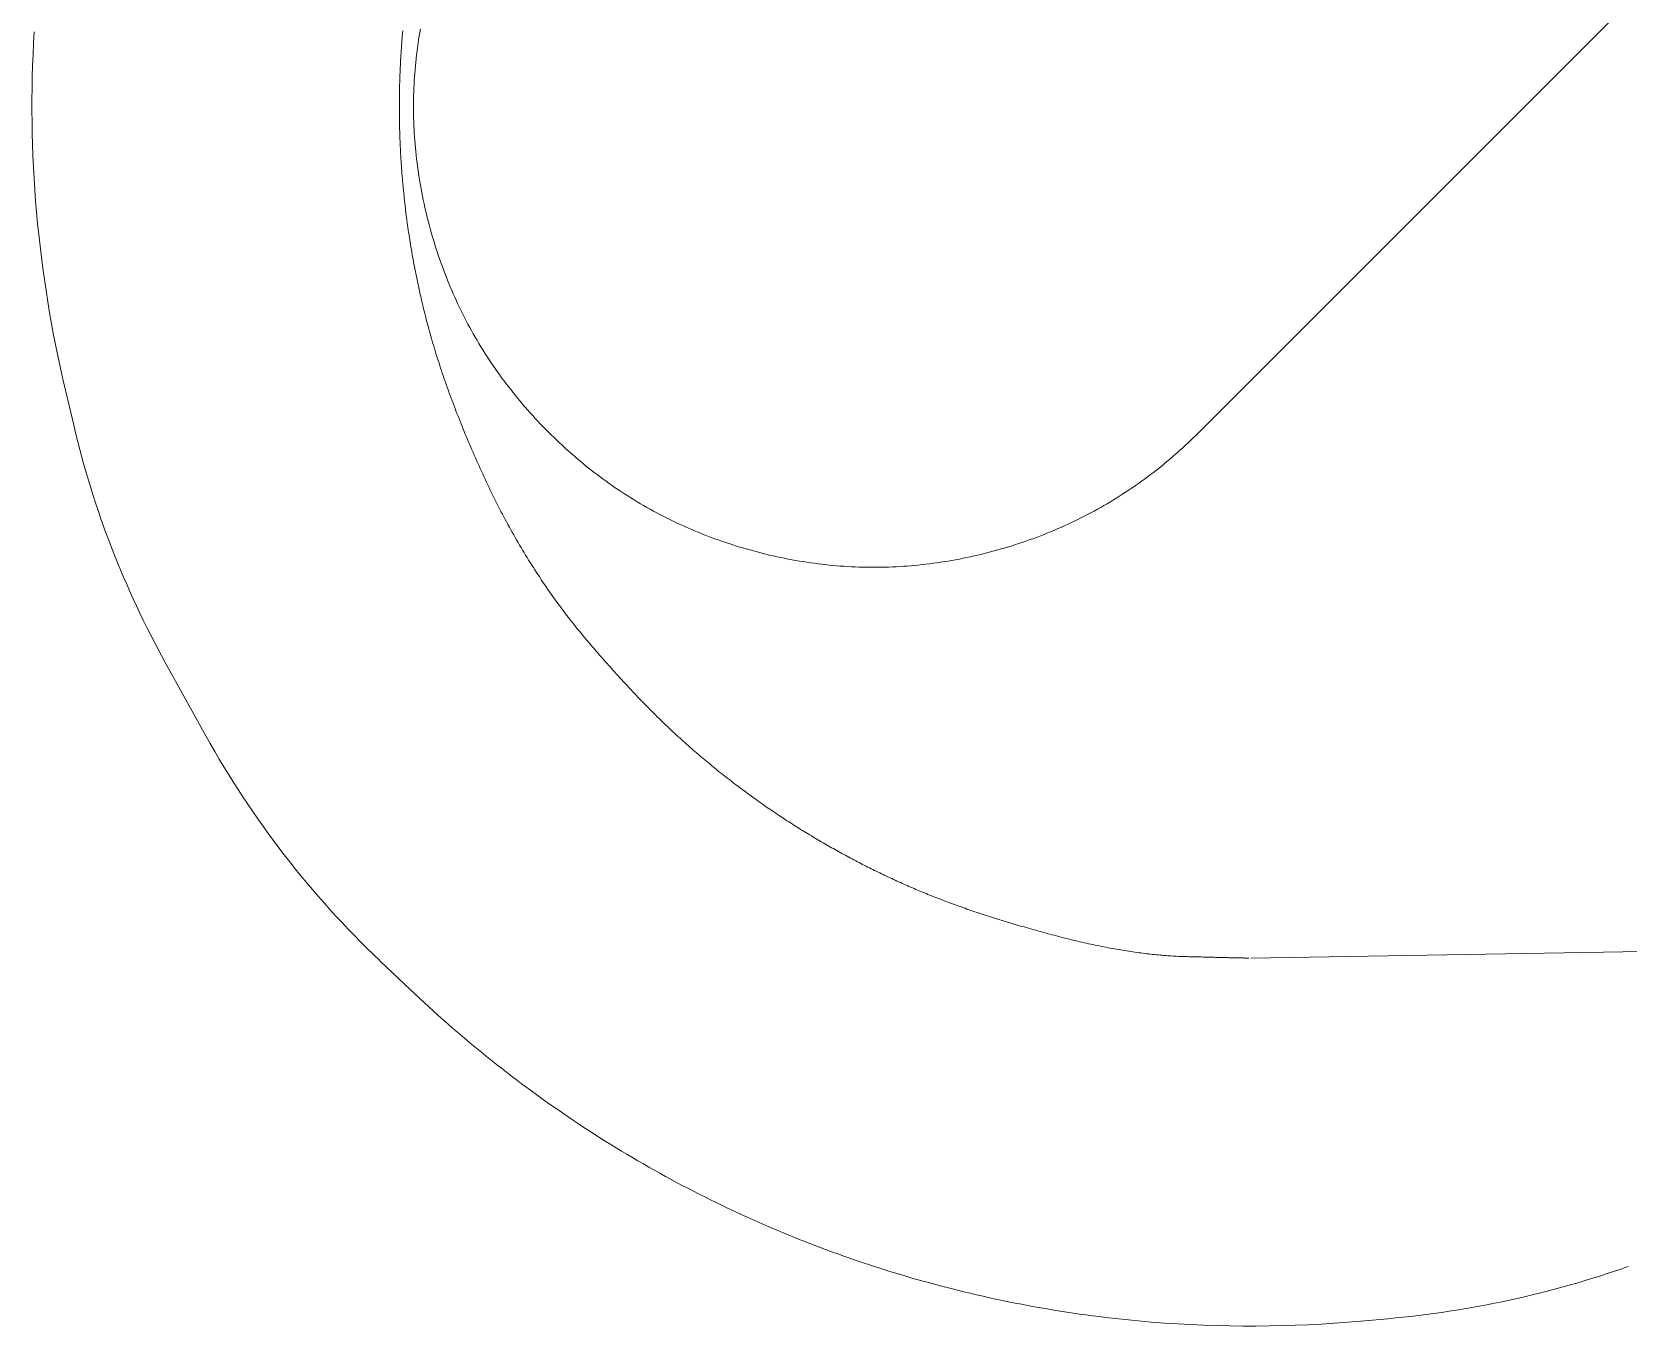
# Model space of a CAD drawing. Header units: millimetres. Extents: x -10563 to 10612, y -3613 to 6054.
# Drawn here: x 4988.1 to 5022.79, y -35.2 to -7.07 of the extents above; entities that cross this region are included whole.
import ezdxf

# ---------------------------------------------------------------- set-up
doc = ezdxf.new("R2010")
doc.units = ezdxf.units.MM
doc.header["$LTSCALE"] = 50
doc.layers.add('データ 001', color=14, linetype='Continuous')

# ---------------------------------------------------------------- blocks, each defined once
blk = doc.blocks.new('FcPack%d15')
at = {"layer": 'データ 001', "color": 1, "linetype": 'Continuous', "lineweight": 13}
for p, q in [((-52.015, -196.239), (-89.047, -233.271)), ((-105.975, -224.502), (-105.988, -224.582)), ((-106.384, -224.866), (-106.38, -224.812)), ((-106.38, -224.812), (-106.376, -224.759)), ((-106.376, -224.759), (-106.372, -224.706)), ((-106.372, -224.706), (-106.368, -224.653)), ((-106.368, -224.653), (-106.363, -224.6)), ((-106.363, -224.6), (-106.358, -224.547)), ((-106.026, -224.825), (-106.037, -224.906)), ((-106.014, -224.744), (-106.026, -224.825)), ((-106.002, -224.663), (-106.014, -224.744)), ((-105.988, -224.582), (-106.002, -224.663)), ((-106.408, -225.238), (-106.405, -225.185)), ((-106.405, -225.185), (-106.402, -225.131)), ((-106.402, -225.131), (-106.399, -225.078)), ((-106.399, -225.078), (-106.395, -225.025)), ((-106.395, -225.025), (-106.392, -224.972)), ((-106.392, -224.972), (-106.388, -224.919)), ((-106.388, -224.919), (-106.384, -224.866)), ((-106.067, -225.149), (-106.075, -225.229)), ((-106.058, -225.068), (-106.067, -225.149)), ((-106.048, -224.987), (-106.058, -225.068)), ((-106.037, -224.906), (-106.048, -224.987)), ((-106.421, -225.557), (-106.42, -225.504)), ((-106.42, -225.504), (-106.417, -225.451)), ((-106.417, -225.451), (-106.415, -225.397)), ((-106.415, -225.397), (-106.413, -225.344)), ((-106.413, -225.344), (-106.41, -225.291)), ((-106.41, -225.291), (-106.408, -225.238)), ((-106.096, -225.472), (-106.102, -225.553)), ((-106.09, -225.391), (-106.096, -225.472)), ((-106.083, -225.31), (-106.09, -225.391)), ((-106.075, -225.229), (-106.083, -225.31)), ((-106.431, -225.931), (-106.43, -225.877)), ((-106.43, -225.877), (-106.429, -225.824)), ((-106.429, -225.824), (-106.428, -225.771)), ((-106.428, -225.771), (-106.426, -225.717)), ((-106.426, -225.717), (-106.425, -225.664)), ((-106.425, -225.664), (-106.423, -225.611)), ((-106.423, -225.611), (-106.421, -225.557)), ((-106.118, -225.876), (-106.121, -225.957)), ((-106.115, -225.796), (-106.118, -225.876)), ((-106.112, -225.715), (-106.115, -225.796)), ((-106.107, -225.634), (-106.112, -225.715)), ((-106.102, -225.553), (-106.107, -225.634)), ((-106.432, -226.038), (-106.431, -225.984)), ((-106.432, -226.091), (-106.432, -226.038)), ((-106.432, -226.144), (-106.432, -226.091)), ((-106.432, -226.198), (-106.432, -226.144)), ((-106.432, -226.251), (-106.432, -226.198)), ((-106.431, -225.984), (-106.431, -225.931)), ((-106.123, -226.038), (-106.124, -226.119)), ((-106.124, -226.119), (-106.124, -226.2)), ((-106.124, -226.2), (-106.124, -226.281)), ((-106.121, -225.957), (-106.123, -226.038)), ((-106.432, -226.305), (-106.432, -226.251)), ((-106.432, -226.358), (-106.432, -226.305)), ((-106.431, -226.412), (-106.432, -226.358)), ((-106.43, -226.465), (-106.431, -226.412)), ((-106.43, -226.519), (-106.43, -226.465)), ((-106.429, -226.573), (-106.43, -226.519)), ((-106.427, -226.626), (-106.429, -226.573)), ((-106.124, -226.281), (-106.123, -226.362)), ((-106.123, -226.362), (-106.121, -226.443)), ((-106.121, -226.443), (-106.118, -226.524)), ((-106.118, -226.524), (-106.115, -226.604)), ((-106.426, -226.68), (-106.427, -226.626)), ((-106.425, -226.733), (-106.426, -226.68)), ((-106.423, -226.787), (-106.425, -226.733)), ((-106.421, -226.841), (-106.423, -226.787)), ((-106.419, -226.894), (-106.421, -226.841)), ((-106.417, -226.948), (-106.419, -226.894)), ((-106.115, -226.604), (-106.112, -226.685)), ((-106.112, -226.685), (-106.107, -226.766)), ((-106.107, -226.766), (-106.102, -226.847)), ((-106.102, -226.847), (-106.096, -226.928)), ((-106.096, -226.928), (-106.09, -227.009)), ((-106.415, -227.002), (-106.417, -226.948)), ((-106.412, -227.055), (-106.415, -227.002)), ((-106.41, -227.109), (-106.412, -227.055)), ((-106.407, -227.163), (-106.41, -227.109)), ((-106.404, -227.216), (-106.407, -227.163)), ((-106.401, -227.27), (-106.404, -227.216)), ((-106.398, -227.324), (-106.401, -227.27)), ((-106.09, -227.009), (-106.083, -227.09)), ((-106.083, -227.09), (-106.075, -227.171)), ((-106.075, -227.171), (-106.067, -227.251)), ((-106.067, -227.251), (-106.058, -227.332)), ((-106.395, -227.378), (-106.398, -227.324)), ((-106.391, -227.431), (-106.395, -227.378)), ((-106.387, -227.485), (-106.391, -227.431)), ((-106.384, -227.539), (-106.387, -227.485)), ((-106.38, -227.593), (-106.384, -227.539)), ((-106.375, -227.647), (-106.38, -227.593)), ((-106.058, -227.332), (-106.048, -227.413)), ((-106.048, -227.413), (-106.037, -227.494)), ((-106.037, -227.494), (-106.026, -227.575)), ((-106.026, -227.575), (-106.014, -227.656)), ((-106.371, -227.7), (-106.375, -227.647)), ((-106.367, -227.754), (-106.371, -227.7)), ((-106.362, -227.808), (-106.367, -227.754)), ((-106.357, -227.861), (-106.362, -227.808)), ((-106.352, -227.915), (-106.357, -227.861)), ((-106.347, -227.969), (-106.352, -227.915)), ((-106.342, -228.022), (-106.347, -227.969)), ((-106.014, -227.656), (-106.002, -227.737)), ((-106.002, -227.737), (-105.988, -227.818)), ((-105.988, -227.818), (-105.975, -227.899)), ((-105.975, -227.899), (-105.96, -227.979)), ((-106.337, -228.076), (-106.342, -228.022)), ((-106.331, -228.129), (-106.337, -228.076)), ((-106.326, -228.183), (-106.331, -228.129)), ((-106.32, -228.236), (-106.326, -228.183)), ((-106.314, -228.29), (-106.32, -228.236)), ((-106.308, -228.343), (-106.314, -228.29)), ((-105.96, -227.979), (-105.945, -228.06)), ((-105.945, -228.06), (-105.929, -228.141)), ((-105.929, -228.141), (-105.912, -228.222)), ((-105.912, -228.222), (-105.895, -228.303)), ((-105.895, -228.303), (-105.877, -228.384)), ((-106.301, -228.396), (-106.308, -228.343)), ((-106.295, -228.45), (-106.301, -228.396)), ((-106.288, -228.503), (-106.295, -228.45)), ((-106.282, -228.556), (-106.288, -228.503)), ((-106.275, -228.609), (-106.282, -228.556)), ((-106.268, -228.663), (-106.275, -228.609)), ((-106.26, -228.716), (-106.268, -228.663)), ((-105.877, -228.384), (-105.858, -228.465)), ((-105.858, -228.465), (-105.839, -228.546)), ((-105.839, -228.546), (-105.819, -228.626)), ((-105.819, -228.626), (-105.798, -228.707)), ((-106.253, -228.769), (-106.26, -228.716)), ((-106.246, -228.822), (-106.253, -228.769)), ((-106.238, -228.875), (-106.246, -228.822)), ((-106.23, -228.928), (-106.238, -228.875)), ((-106.222, -228.981), (-106.23, -228.928)), ((-106.214, -229.034), (-106.222, -228.981)), ((-105.798, -228.707), (-105.777, -228.788)), ((-105.777, -228.788), (-105.755, -228.869)), ((-105.755, -228.869), (-105.733, -228.949)), ((-105.733, -228.949), (-105.71, -229.029)), ((-106.206, -229.087), (-106.214, -229.034)), ((-106.197, -229.14), (-106.206, -229.087)), ((-106.189, -229.193), (-106.197, -229.14)), ((-106.18, -229.246), (-106.189, -229.193)), ((-106.171, -229.299), (-106.18, -229.246)), ((-106.162, -229.352), (-106.171, -229.299)), ((-106.153, -229.405), (-106.162, -229.352)), ((-105.71, -229.029), (-105.686, -229.109)), ((-105.686, -229.109), (-105.661, -229.188)), ((-105.661, -229.188), (-105.637, -229.267)), ((-105.637, -229.267), (-105.611, -229.346)), ((-105.611, -229.346), (-105.585, -229.424)), ((-106.143, -229.457), (-106.153, -229.405)), ((-106.134, -229.51), (-106.143, -229.457)), ((-106.124, -229.563), (-106.134, -229.51)), ((-106.114, -229.616), (-106.124, -229.563)), ((-106.104, -229.668), (-106.114, -229.616)), ((-106.094, -229.721), (-106.104, -229.668)), ((-105.585, -229.424), (-105.558, -229.502)), ((-105.558, -229.502), (-105.531, -229.58)), ((-105.531, -229.58), (-105.503, -229.657)), ((-105.503, -229.657), (-105.475, -229.734)), ((-106.084, -229.773), (-106.094, -229.721)), ((-106.073, -229.826), (-106.084, -229.773)), ((-106.063, -229.879), (-106.073, -229.826)), ((-106.052, -229.931), (-106.063, -229.879)), ((-106.041, -229.983), (-106.052, -229.931)), ((-106.03, -230.036), (-106.041, -229.983)), ((-106.019, -230.088), (-106.03, -230.036)), ((-105.475, -229.734), (-105.446, -229.811)), ((-105.446, -229.811), (-105.416, -229.887)), ((-105.416, -229.887), (-105.386, -229.963)), ((-105.386, -229.963), (-105.355, -230.039)), ((-105.355, -230.039), (-105.324, -230.114)), ((-106.008, -230.141), (-106.019, -230.088)), ((-105.996, -230.193), (-106.008, -230.141)), ((-105.984, -230.245), (-105.996, -230.193)), ((-105.973, -230.298), (-105.984, -230.245)), ((-105.961, -230.35), (-105.973, -230.298)), ((-105.948, -230.402), (-105.961, -230.35)), ((-105.936, -230.454), (-105.948, -230.402)), ((-105.324, -230.114), (-105.292, -230.189)), ((-105.292, -230.189), (-105.26, -230.264)), ((-105.26, -230.264), (-105.226, -230.338)), ((-105.226, -230.338), (-105.193, -230.412)), ((-105.924, -230.507), (-105.936, -230.454)), ((-105.911, -230.559), (-105.924, -230.507)), ((-105.898, -230.611), (-105.911, -230.559)), ((-105.885, -230.663), (-105.898, -230.611)), ((-105.872, -230.715), (-105.885, -230.663)), ((-105.859, -230.767), (-105.872, -230.715)), ((-105.193, -230.412), (-105.158, -230.486)), ((-105.158, -230.486), (-105.124, -230.559)), ((-105.124, -230.559), (-105.088, -230.632)), ((-105.088, -230.632), (-105.052, -230.704)), ((-105.052, -230.704), (-105.015, -230.777)), ((-105.846, -230.819), (-105.859, -230.767)), ((-105.832, -230.871), (-105.846, -230.819)), ((-105.819, -230.923), (-105.832, -230.871)), ((-105.805, -230.975), (-105.819, -230.923)), ((-105.791, -231.027), (-105.805, -230.975)), ((-105.776, -231.079), (-105.791, -231.027)), ((-105.762, -231.132), (-105.776, -231.079)), ((-105.015, -230.777), (-104.978, -230.849)), ((-104.978, -230.849), (-104.94, -230.92)), ((-104.94, -230.92), (-104.902, -230.991)), ((-104.902, -230.991), (-104.863, -231.062)), ((-104.863, -231.062), (-104.824, -231.133)), ((-105.747, -231.184), (-105.762, -231.132)), ((-105.732, -231.237), (-105.747, -231.184)), ((-105.717, -231.289), (-105.732, -231.237)), ((-105.701, -231.342), (-105.717, -231.289)), ((-105.686, -231.395), (-105.701, -231.342)), ((-105.67, -231.448), (-105.686, -231.395)), ((-104.824, -231.133), (-104.783, -231.203)), ((-104.783, -231.203), (-104.743, -231.273)), ((-104.743, -231.273), (-104.701, -231.342)), ((-104.701, -231.342), (-104.659, -231.412)), ((-104.659, -231.412), (-104.617, -231.48)), ((-105.654, -231.501), (-105.67, -231.448)), ((-105.637, -231.554), (-105.654, -231.501)), ((-105.621, -231.608), (-105.637, -231.554)), ((-105.604, -231.661), (-105.621, -231.608)), ((-105.587, -231.714), (-105.604, -231.661)), ((-105.57, -231.768), (-105.587, -231.714)), ((-105.553, -231.822), (-105.57, -231.768)), ((-104.617, -231.48), (-104.574, -231.549)), ((-104.574, -231.549), (-104.53, -231.617)), ((-104.53, -231.617), (-104.486, -231.685)), ((-104.486, -231.685), (-104.441, -231.753)), ((-104.441, -231.753), (-104.396, -231.82)), ((-105.535, -231.876), (-105.553, -231.822)), ((-105.517, -231.93), (-105.535, -231.876)), ((-105.499, -231.984), (-105.517, -231.93)), ((-105.481, -232.038), (-105.499, -231.984)), ((-105.462, -232.092), (-105.481, -232.038)), ((-105.443, -232.147), (-105.462, -232.092)), ((-104.396, -231.82), (-104.35, -231.887)), ((-104.35, -231.887), (-104.303, -231.953)), ((-104.303, -231.953), (-104.256, -232.019)), ((-104.256, -232.019), (-104.208, -232.085)), ((-104.208, -232.085), (-104.16, -232.15)), ((-113.505, -233.147), (-113.692, -232.357)), ((-105.424, -232.201), (-105.443, -232.147)), ((-105.405, -232.256), (-105.424, -232.201)), ((-105.386, -232.31), (-105.405, -232.256)), ((-105.366, -232.365), (-105.386, -232.31)), ((-105.346, -232.42), (-105.366, -232.365)), ((-105.326, -232.475), (-105.346, -232.42)), ((-105.306, -232.53), (-105.326, -232.475)), ((-104.16, -232.15), (-104.111, -232.216)), ((-104.111, -232.216), (-104.061, -232.28)), ((-104.061, -232.28), (-104.011, -232.345)), ((-104.011, -232.345), (-103.96, -232.409)), ((-103.96, -232.409), (-103.909, -232.473)), ((-103.909, -232.473), (-103.857, -232.536)), ((-105.285, -232.586), (-105.306, -232.53)), ((-105.265, -232.641), (-105.285, -232.586)), ((-105.244, -232.696), (-105.265, -232.641)), ((-105.222, -232.752), (-105.244, -232.696)), ((-105.201, -232.808), (-105.222, -232.752)), ((-105.179, -232.863), (-105.201, -232.808)), ((-103.857, -232.536), (-103.805, -232.599)), ((-103.805, -232.599), (-103.752, -232.662)), ((-103.752, -232.662), (-103.698, -232.724)), ((-103.698, -232.724), (-103.644, -232.787)), ((-103.644, -232.787), (-103.589, -232.848)), ((-105.157, -232.919), (-105.179, -232.863)), ((-105.135, -232.975), (-105.157, -232.919)), ((-105.113, -233.032), (-105.135, -232.975)), ((-105.09, -233.088), (-105.113, -233.032)), ((-105.068, -233.144), (-105.09, -233.088)), ((-105.045, -233.201), (-105.068, -233.144)), ((-103.589, -232.848), (-103.534, -232.91)), ((-103.534, -232.91), (-103.478, -232.971)), ((-103.478, -232.971), (-103.421, -233.032)), ((-103.421, -233.032), (-103.364, -233.092)), ((-103.364, -233.092), (-103.306, -233.152)), ((-103.306, -233.152), (-103.248, -233.212)), ((-105.022, -233.257), (-105.045, -233.201)), ((-104.998, -233.314), (-105.022, -233.257)), ((-104.974, -233.371), (-104.998, -233.314)), ((-104.951, -233.428), (-104.974, -233.371)), ((-104.927, -233.485), (-104.951, -233.428)), ((-104.902, -233.542), (-104.927, -233.485)), ((-103.248, -233.212), (-103.189, -233.271)), ((-103.189, -233.271), (-103.13, -233.33)), ((-103.13, -233.33), (-103.07, -233.388)), ((-103.07, -233.388), (-103.01, -233.446)), ((-103.01, -233.446), (-102.949, -233.503)), ((-102.949, -233.503), (-102.889, -233.56)), ((-89.347, -233.56), (-89.286, -233.503)), ((-89.286, -233.503), (-89.226, -233.446)), ((-89.226, -233.446), (-89.166, -233.388)), ((-89.166, -233.388), (-89.106, -233.33)), ((-89.106, -233.33), (-89.047, -233.271)), ((-104.878, -233.599), (-104.902, -233.542)), ((-104.853, -233.656), (-104.878, -233.599)), ((-104.828, -233.714), (-104.853, -233.656)), ((-104.803, -233.771), (-104.828, -233.714)), ((-104.777, -233.829), (-104.803, -233.771)), ((-104.752, -233.887), (-104.777, -233.829)), ((-102.889, -233.56), (-102.828, -233.616)), ((-102.828, -233.616), (-102.766, -233.671)), ((-102.766, -233.671), (-102.704, -233.726)), ((-102.704, -233.726), (-102.642, -233.78)), ((-102.642, -233.78), (-102.58, -233.834)), ((-102.58, -233.834), (-102.517, -233.887)), ((-89.719, -233.887), (-89.656, -233.834)), ((-89.656, -233.834), (-89.593, -233.78)), ((-89.593, -233.78), (-89.531, -233.726)), ((-89.531, -233.726), (-89.47, -233.671)), ((-89.47, -233.671), (-89.408, -233.616)), ((-89.408, -233.616), (-89.347, -233.56)), ((-104.726, -233.945), (-104.752, -233.887)), ((-104.7, -234.002), (-104.726, -233.945)), ((-104.673, -234.061), (-104.7, -234.002)), ((-104.647, -234.119), (-104.673, -234.061)), ((-104.62, -234.177), (-104.647, -234.119)), ((-104.593, -234.236), (-104.62, -234.177)), ((-102.517, -233.887), (-102.454, -233.939)), ((-102.454, -233.939), (-102.391, -233.991)), ((-102.391, -233.991), (-102.327, -234.043)), ((-102.327, -234.043), (-102.263, -234.093)), ((-102.263, -234.093), (-102.198, -234.143)), ((-102.198, -234.143), (-102.133, -234.193)), ((-102.133, -234.193), (-102.068, -234.242)), ((-90.167, -234.242), (-90.102, -234.193)), ((-90.102, -234.193), (-90.038, -234.143)), ((-90.038, -234.143), (-89.973, -234.093)), ((-89.973, -234.093), (-89.909, -234.043)), ((-89.909, -234.043), (-89.845, -233.991)), ((-89.845, -233.991), (-89.782, -233.939)), ((-89.782, -233.939), (-89.719, -233.887)), ((-104.566, -234.294), (-104.593, -234.236)), ((-104.539, -234.353), (-104.566, -234.294)), ((-104.511, -234.411), (-104.539, -234.353)), ((-104.483, -234.47), (-104.511, -234.411)), ((-104.455, -234.529), (-104.483, -234.47)), ((-104.427, -234.588), (-104.455, -234.529)), ((-102.068, -234.242), (-102.003, -234.29)), ((-102.003, -234.29), (-101.937, -234.338)), ((-101.937, -234.338), (-101.871, -234.385)), ((-101.871, -234.385), (-101.804, -234.432)), ((-101.804, -234.432), (-101.738, -234.478)), ((-101.738, -234.478), (-101.67, -234.523)), ((-101.67, -234.523), (-101.603, -234.568)), ((-90.633, -234.568), (-90.565, -234.523)), ((-90.565, -234.523), (-90.498, -234.478)), ((-90.498, -234.478), (-90.431, -234.432)), ((-90.431, -234.432), (-90.365, -234.385)), ((-90.365, -234.385), (-90.299, -234.338)), ((-90.299, -234.338), (-90.233, -234.29)), ((-90.233, -234.29), (-90.167, -234.242)), ((-104.398, -234.646), (-104.427, -234.588)), ((-104.37, -234.705), (-104.398, -234.646)), ((-104.341, -234.763), (-104.37, -234.705)), ((-104.312, -234.821), (-104.341, -234.763)), ((-104.282, -234.878), (-104.312, -234.821)), ((-104.253, -234.936), (-104.282, -234.878)), ((-101.603, -234.568), (-101.535, -234.612)), ((-101.535, -234.612), (-101.467, -234.656)), ((-101.467, -234.656), (-101.398, -234.699)), ((-101.398, -234.699), (-101.33, -234.741)), ((-101.33, -234.741), (-101.26, -234.783)), ((-101.26, -234.783), (-101.191, -234.825)), ((-101.191, -234.825), (-101.121, -234.865)), ((-101.121, -234.865), (-101.051, -234.906)), ((-101.051, -234.906), (-100.98, -234.945)), ((-91.256, -234.945), (-91.185, -234.906)), ((-91.185, -234.906), (-91.115, -234.865)), ((-91.115, -234.865), (-91.045, -234.825)), ((-91.045, -234.825), (-90.975, -234.783)), ((-90.975, -234.783), (-90.906, -234.741)), ((-90.906, -234.741), (-90.837, -234.699)), ((-90.837, -234.699), (-90.769, -234.656)), ((-90.769, -234.656), (-90.701, -234.612)), ((-90.701, -234.612), (-90.633, -234.568)), ((-104.223, -234.993), (-104.253, -234.936)), ((-104.193, -235.051), (-104.223, -234.993)), ((-104.163, -235.108), (-104.193, -235.051)), ((-104.133, -235.165), (-104.163, -235.108)), ((-104.102, -235.221), (-104.133, -235.165)), ((-104.072, -235.278), (-104.102, -235.221)), ((-100.98, -234.945), (-100.909, -234.984)), ((-100.909, -234.984), (-100.838, -235.023)), ((-100.838, -235.023), (-100.766, -235.06)), ((-100.766, -235.06), (-100.695, -235.098)), ((-100.695, -235.098), (-100.622, -235.134)), ((-100.622, -235.134), (-100.55, -235.17)), ((-100.55, -235.17), (-100.477, -235.206)), ((-100.477, -235.206), (-100.404, -235.241)), ((-100.404, -235.241), (-100.33, -235.275)), ((-91.906, -235.275), (-91.832, -235.241)), ((-91.832, -235.241), (-91.759, -235.206)), ((-91.759, -235.206), (-91.686, -235.17)), ((-91.686, -235.17), (-91.614, -235.134)), ((-91.614, -235.134), (-91.541, -235.098)), ((-91.541, -235.098), (-91.469, -235.06)), ((-91.469, -235.06), (-91.398, -235.023)), ((-91.398, -235.023), (-91.327, -234.984)), ((-91.327, -234.984), (-91.256, -234.945)), ((-104.041, -235.334), (-104.072, -235.278)), ((-104.01, -235.39), (-104.041, -235.334)), ((-103.978, -235.446), (-104.01, -235.39)), ((-103.947, -235.502), (-103.978, -235.446)), ((-103.915, -235.558), (-103.947, -235.502)), ((-103.883, -235.613), (-103.915, -235.558)), ((-100.33, -235.275), (-100.256, -235.309)), ((-100.256, -235.309), (-100.182, -235.342)), ((-100.182, -235.342), (-100.107, -235.374)), ((-100.107, -235.374), (-100.032, -235.406)), ((-100.032, -235.406), (-99.957, -235.437)), ((-99.957, -235.437), (-99.881, -235.468)), ((-99.881, -235.468), (-99.805, -235.498)), ((-99.805, -235.498), (-99.729, -235.528)), ((-99.729, -235.528), (-99.652, -235.557)), ((-99.652, -235.557), (-99.575, -235.585)), ((-99.575, -235.585), (-99.498, -235.613)), ((-92.738, -235.613), (-92.661, -235.585)), ((-92.661, -235.585), (-92.584, -235.557)), ((-92.584, -235.557), (-92.507, -235.528)), ((-92.507, -235.528), (-92.431, -235.498)), ((-92.431, -235.498), (-92.355, -235.468)), ((-92.355, -235.468), (-92.279, -235.437)), ((-92.279, -235.437), (-92.204, -235.406)), ((-92.204, -235.406), (-92.129, -235.374)), ((-92.129, -235.374), (-92.054, -235.342)), ((-92.054, -235.342), (-91.98, -235.309)), ((-91.98, -235.309), (-91.906, -235.275)), ((-103.851, -235.669), (-103.883, -235.613)), ((-103.819, -235.724), (-103.851, -235.669)), ((-103.787, -235.779), (-103.819, -235.724)), ((-103.754, -235.834), (-103.787, -235.779)), ((-103.721, -235.888), (-103.754, -235.834)), ((-103.688, -235.943), (-103.721, -235.888)), ((-103.655, -235.997), (-103.688, -235.943)), ((-99.498, -235.613), (-99.42, -235.64)), ((-99.42, -235.64), (-99.342, -235.667)), ((-99.342, -235.667), (-99.264, -235.693)), ((-99.264, -235.693), (-99.185, -235.719)), ((-99.185, -235.719), (-99.106, -235.744)), ((-99.106, -235.744), (-99.027, -235.768)), ((-99.027, -235.768), (-98.947, -235.792)), ((-98.947, -235.792), (-98.867, -235.815)), ((-98.867, -235.815), (-98.787, -235.837)), ((-98.787, -235.837), (-98.706, -235.859)), ((-98.706, -235.859), (-98.625, -235.881)), ((-98.625, -235.881), (-98.544, -235.901)), ((-98.544, -235.901), (-98.463, -235.921)), ((-98.463, -235.921), (-98.383, -235.941)), ((-98.383, -235.941), (-98.302, -235.959)), ((-93.934, -235.959), (-93.853, -235.941)), ((-93.853, -235.941), (-93.772, -235.921)), ((-93.772, -235.921), (-93.691, -235.901)), ((-93.691, -235.901), (-93.611, -235.881)), ((-93.611, -235.881), (-93.53, -235.859)), ((-93.53, -235.859), (-93.449, -235.837)), ((-93.449, -235.837), (-93.369, -235.815)), ((-93.369, -235.815), (-93.289, -235.792)), ((-93.289, -235.792), (-93.209, -235.768)), ((-93.209, -235.768), (-93.13, -235.744)), ((-93.13, -235.744), (-93.051, -235.719)), ((-93.051, -235.719), (-92.972, -235.693)), ((-92.972, -235.693), (-92.894, -235.667)), ((-92.894, -235.667), (-92.815, -235.64)), ((-92.815, -235.64), (-92.738, -235.613)), ((-103.621, -236.051), (-103.655, -235.997)), ((-103.587, -236.105), (-103.621, -236.051)), ((-103.554, -236.158), (-103.587, -236.105)), ((-103.519, -236.212), (-103.554, -236.158)), ((-103.485, -236.265), (-103.519, -236.212)), ((-103.451, -236.319), (-103.485, -236.265)), ((-98.302, -235.959), (-98.221, -235.977)), ((-98.221, -235.977), (-98.14, -235.994)), ((-98.14, -235.994), (-98.059, -236.011)), ((-98.059, -236.011), (-97.978, -236.027)), ((-97.978, -236.027), (-97.897, -236.042)), ((-97.897, -236.042), (-97.816, -236.057)), ((-97.816, -236.057), (-97.736, -236.071)), ((-97.736, -236.071), (-97.655, -236.084)), ((-97.655, -236.084), (-97.574, -236.096)), ((-97.574, -236.096), (-97.493, -236.108)), ((-97.493, -236.108), (-97.412, -236.119)), ((-97.412, -236.119), (-97.331, -236.13)), ((-97.331, -236.13), (-97.25, -236.14)), ((-97.25, -236.14), (-97.169, -236.149)), ((-97.169, -236.149), (-97.088, -236.157)), ((-97.088, -236.157), (-97.008, -236.165)), ((-97.008, -236.165), (-96.927, -236.172)), ((-96.927, -236.172), (-96.846, -236.179)), ((-96.846, -236.179), (-96.765, -236.184)), ((-96.765, -236.184), (-96.684, -236.189)), ((-96.684, -236.189), (-96.603, -236.194)), ((-96.603, -236.194), (-96.522, -236.198)), ((-96.522, -236.198), (-96.441, -236.201)), ((-96.441, -236.201), (-96.361, -236.203)), ((-96.361, -236.203), (-96.28, -236.205)), ((-96.28, -236.205), (-96.199, -236.206)), ((-96.199, -236.206), (-96.118, -236.206)), ((-96.118, -236.206), (-96.037, -236.206)), ((-96.037, -236.206), (-95.956, -236.205)), ((-95.956, -236.205), (-95.875, -236.203)), ((-95.875, -236.203), (-95.794, -236.201)), ((-95.794, -236.201), (-95.713, -236.198)), ((-95.713, -236.198), (-95.633, -236.194)), ((-95.633, -236.194), (-95.552, -236.189)), ((-95.552, -236.189), (-95.471, -236.184)), ((-95.471, -236.184), (-95.39, -236.179)), ((-95.39, -236.179), (-95.309, -236.172)), ((-95.309, -236.172), (-95.228, -236.165)), ((-95.228, -236.165), (-95.147, -236.157)), ((-95.147, -236.157), (-95.066, -236.149)), ((-95.066, -236.149), (-94.986, -236.14)), ((-94.986, -236.14), (-94.905, -236.13)), ((-94.905, -236.13), (-94.824, -236.119)), ((-94.824, -236.119), (-94.743, -236.108)), ((-94.743, -236.108), (-94.662, -236.096)), ((-94.662, -236.096), (-94.581, -236.084)), ((-94.581, -236.084), (-94.5, -236.071)), ((-94.5, -236.071), (-94.419, -236.057)), ((-94.419, -236.057), (-94.339, -236.042)), ((-94.339, -236.042), (-94.258, -236.027)), ((-94.258, -236.027), (-94.177, -236.011)), ((-94.177, -236.011), (-94.096, -235.994)), ((-94.096, -235.994), (-94.015, -235.977)), ((-94.015, -235.977), (-93.934, -235.959)), ((-103.416, -236.372), (-103.451, -236.319)), ((-103.381, -236.424), (-103.416, -236.372)), ((-103.346, -236.477), (-103.381, -236.424)), ((-103.311, -236.53), (-103.346, -236.477)), ((-103.275, -236.582), (-103.311, -236.53)), ((-103.239, -236.634), (-103.275, -236.582)), ((-103.204, -236.686), (-103.239, -236.634)), ((-103.167, -236.738), (-103.204, -236.686)), ((-103.131, -236.789), (-103.167, -236.738)), ((-103.095, -236.841), (-103.131, -236.789)), ((-103.058, -236.892), (-103.095, -236.841)), ((-103.021, -236.943), (-103.058, -236.892)), ((-102.984, -236.994), (-103.021, -236.943)), ((-102.947, -237.045), (-102.984, -236.994)), ((-102.909, -237.095), (-102.947, -237.045)), ((-102.871, -237.146), (-102.909, -237.095)), ((-102.834, -237.196), (-102.871, -237.146)), ((-102.795, -237.246), (-102.834, -237.196)), ((-102.757, -237.296), (-102.795, -237.246)), ((-102.719, -237.346), (-102.757, -237.296)), ((-102.68, -237.395), (-102.719, -237.346)), ((-102.641, -237.444), (-102.68, -237.395)), ((-102.602, -237.493), (-102.641, -237.444)), ((-102.563, -237.542), (-102.602, -237.493)), ((-102.523, -237.591), (-102.563, -237.542)), ((-102.483, -237.64), (-102.523, -237.591)), ((-102.443, -237.688), (-102.483, -237.64)), ((-102.403, -237.737), (-102.443, -237.688)), ((-102.363, -237.785), (-102.403, -237.737)), ((-102.323, -237.833), (-102.363, -237.785)), ((-102.282, -237.88), (-102.323, -237.833)), ((-102.241, -237.928), (-102.282, -237.88)), ((-102.2, -237.975), (-102.241, -237.928)), ((-102.16, -238.022), (-102.2, -237.975)), ((-102.119, -238.069), (-102.16, -238.022)), ((-110.637, -239.87), (-111.52, -238.277)), ((-102.079, -238.115), (-102.119, -238.069)), ((-102.038, -238.161), (-102.079, -238.115)), ((-101.998, -238.207), (-102.038, -238.161)), ((-101.958, -238.253), (-101.998, -238.207)), ((-101.918, -238.298), (-101.958, -238.253)), ((-101.878, -238.343), (-101.918, -238.298)), ((-101.838, -238.388), (-101.878, -238.343)), ((-101.798, -238.432), (-101.838, -238.388)), ((-101.758, -238.476), (-101.798, -238.432)), ((-101.718, -238.52), (-101.758, -238.476)), ((-101.678, -238.564), (-101.718, -238.52)), ((-101.639, -238.607), (-101.678, -238.564)), ((-101.599, -238.65), (-101.639, -238.607)), ((-101.56, -238.693), (-101.599, -238.65)), ((-101.52, -238.736), (-101.56, -238.693)), ((-101.481, -238.778), (-101.52, -238.736)), ((-101.442, -238.82), (-101.481, -238.778)), ((-101.403, -238.862), (-101.442, -238.82)), ((-101.364, -238.903), (-101.403, -238.862)), ((-101.325, -238.944), (-101.364, -238.903)), ((-101.286, -238.985), (-101.325, -238.944)), ((-101.247, -239.026), (-101.286, -238.985)), ((-101.208, -239.066), (-101.247, -239.026)), ((-101.169, -239.106), (-101.208, -239.066)), ((-101.131, -239.146), (-101.169, -239.106)), ((-101.092, -239.185), (-101.131, -239.146)), ((-101.054, -239.225), (-101.092, -239.185)), ((-101.015, -239.264), (-101.054, -239.225)), ((-100.977, -239.302), (-101.015, -239.264)), ((-100.939, -239.341), (-100.977, -239.302)), ((-100.901, -239.379), (-100.939, -239.341)), ((-100.863, -239.417), (-100.901, -239.379)), ((-100.825, -239.454), (-100.863, -239.417)), ((-100.787, -239.491), (-100.825, -239.454)), ((-100.749, -239.528), (-100.787, -239.491)), ((-100.711, -239.565), (-100.749, -239.528)), ((-100.674, -239.602), (-100.711, -239.565)), ((-100.636, -239.638), (-100.674, -239.602)), ((-100.598, -239.674), (-100.636, -239.638)), ((-100.561, -239.709), (-100.598, -239.674)), ((-100.524, -239.745), (-100.561, -239.709)), ((-100.486, -239.78), (-100.524, -239.745)), ((-100.449, -239.814), (-100.486, -239.78)), ((-100.412, -239.849), (-100.449, -239.814)), ((-100.375, -239.883), (-100.412, -239.849)), ((-100.338, -239.917), (-100.375, -239.883)), ((-100.301, -239.951), (-100.338, -239.917)), ((-100.264, -239.984), (-100.301, -239.951)), ((-100.227, -240.017), (-100.264, -239.984)), ((-100.191, -240.05), (-100.227, -240.017)), ((-100.154, -240.083), (-100.191, -240.05)), ((-100.118, -240.115), (-100.154, -240.083)), ((-100.081, -240.147), (-100.118, -240.115)), ((-100.045, -240.179), (-100.081, -240.147)), ((-100.009, -240.21), (-100.045, -240.179)), ((-99.972, -240.242), (-100.009, -240.21)), ((-99.936, -240.272), (-99.972, -240.242)), ((-99.9, -240.303), (-99.936, -240.272)), ((-99.864, -240.333), (-99.9, -240.303)), ((-99.828, -240.364), (-99.864, -240.333)), ((-99.792, -240.393), (-99.828, -240.364)), ((-99.757, -240.423), (-99.792, -240.393)), ((-99.721, -240.453), (-99.757, -240.423)), ((-99.685, -240.482), (-99.721, -240.453)), ((-99.649, -240.512), (-99.685, -240.482)), ((-99.613, -240.541), (-99.649, -240.512)), ((-99.577, -240.57), (-99.613, -240.541)), ((-99.541, -240.599), (-99.577, -240.57)), ((-99.505, -240.628), (-99.541, -240.599)), ((-99.469, -240.657), (-99.505, -240.628)), ((-99.432, -240.686), (-99.469, -240.657)), ((-99.396, -240.714), (-99.432, -240.686)), ((-99.36, -240.743), (-99.396, -240.714)), ((-99.324, -240.771), (-99.36, -240.743)), ((-99.288, -240.8), (-99.324, -240.771)), ((-99.251, -240.828), (-99.288, -240.8)), ((-99.215, -240.856), (-99.251, -240.828)), ((-99.179, -240.884), (-99.215, -240.856)), ((-99.143, -240.911), (-99.179, -240.884)), ((-99.106, -240.939), (-99.143, -240.911)), ((-99.07, -240.967), (-99.106, -240.939)), ((-99.034, -240.994), (-99.07, -240.967)), ((-98.997, -241.021), (-99.034, -240.994)), ((-98.961, -241.048), (-98.997, -241.021)), ((-98.924, -241.076), (-98.961, -241.048)), ((-98.888, -241.103), (-98.924, -241.076)), ((-98.851, -241.129), (-98.888, -241.103)), ((-98.815, -241.156), (-98.851, -241.129)), ((-98.778, -241.183), (-98.815, -241.156)), ((-98.742, -241.209), (-98.778, -241.183)), ((-98.705, -241.235), (-98.742, -241.209)), ((-98.668, -241.262), (-98.705, -241.235)), ((-98.632, -241.288), (-98.668, -241.262)), ((-98.595, -241.314), (-98.632, -241.288)), ((-98.558, -241.34), (-98.595, -241.314)), ((-98.522, -241.366), (-98.558, -241.34)), ((-98.485, -241.391), (-98.522, -241.366)), ((-98.448, -241.417), (-98.485, -241.391)), ((-98.411, -241.442), (-98.448, -241.417)), ((-98.375, -241.467), (-98.411, -241.442)), ((-98.338, -241.493), (-98.375, -241.467)), ((-98.301, -241.518), (-98.338, -241.493)), ((-98.264, -241.543), (-98.301, -241.518)), ((-98.227, -241.567), (-98.264, -241.543)), ((-98.19, -241.592), (-98.227, -241.567)), ((-98.153, -241.617), (-98.19, -241.592)), ((-98.116, -241.641), (-98.153, -241.617)), ((-98.079, -241.666), (-98.116, -241.641)), ((-98.042, -241.69), (-98.079, -241.666)), ((-98.005, -241.714), (-98.042, -241.69)), ((-97.968, -241.738), (-98.005, -241.714)), ((-97.931, -241.762), (-97.968, -241.738)), ((-97.894, -241.786), (-97.931, -241.762)), ((-97.856, -241.809), (-97.894, -241.786)), ((-97.819, -241.833), (-97.856, -241.809)), ((-97.782, -241.856), (-97.819, -241.833)), ((-97.745, -241.88), (-97.782, -241.856)), ((-97.708, -241.903), (-97.745, -241.88)), ((-97.67, -241.926), (-97.708, -241.903)), ((-97.633, -241.949), (-97.67, -241.926)), ((-97.596, -241.972), (-97.633, -241.949)), ((-97.558, -241.994), (-97.596, -241.972)), ((-97.521, -242.017), (-97.558, -241.994)), ((-97.483, -242.039), (-97.521, -242.017)), ((-97.446, -242.062), (-97.483, -242.039)), ((-97.409, -242.084), (-97.446, -242.062)), ((-97.371, -242.106), (-97.409, -242.084)), ((-97.334, -242.128), (-97.371, -242.106)), ((-97.296, -242.15), (-97.334, -242.128)), ((-97.259, -242.172), (-97.296, -242.15)), ((-97.222, -242.194), (-97.259, -242.172)), ((-97.184, -242.215), (-97.222, -242.194)), ((-97.147, -242.237), (-97.184, -242.215)), ((-97.109, -242.258), (-97.147, -242.237)), ((-97.072, -242.28), (-97.109, -242.258)), ((-97.035, -242.301), (-97.072, -242.28)), ((-96.997, -242.322), (-97.035, -242.301)), ((-96.96, -242.343), (-96.997, -242.322)), ((-96.922, -242.364), (-96.96, -242.343)), ((-96.885, -242.384), (-96.922, -242.364)), ((-96.848, -242.405), (-96.885, -242.384)), ((-96.81, -242.426), (-96.848, -242.405)), ((-96.773, -242.446), (-96.81, -242.426)), ((-96.736, -242.466), (-96.773, -242.446)), ((-96.698, -242.487), (-96.736, -242.466)), ((-96.661, -242.507), (-96.698, -242.487)), ((-96.623, -242.527), (-96.661, -242.507)), ((-96.586, -242.547), (-96.623, -242.527)), ((-96.549, -242.566), (-96.586, -242.547)), ((-96.511, -242.586), (-96.549, -242.566)), ((-96.474, -242.606), (-96.511, -242.586)), ((-96.437, -242.625), (-96.474, -242.606)), ((-96.399, -242.644), (-96.437, -242.625)), ((-96.362, -242.664), (-96.399, -242.644)), ((-96.325, -242.683), (-96.362, -242.664)), ((-96.287, -242.702), (-96.325, -242.683)), ((-96.25, -242.721), (-96.287, -242.702)), ((-96.213, -242.74), (-96.25, -242.721)), ((-96.175, -242.758), (-96.213, -242.74)), ((-96.138, -242.777), (-96.175, -242.758)), ((-96.101, -242.795), (-96.138, -242.777)), ((-96.063, -242.814), (-96.101, -242.795)), ((-96.026, -242.832), (-96.063, -242.814)), ((-95.989, -242.85), (-96.026, -242.832)), ((-95.951, -242.868), (-95.989, -242.85)), ((-95.914, -242.886), (-95.951, -242.868)), ((-95.877, -242.904), (-95.914, -242.886)), ((-95.839, -242.922), (-95.877, -242.904)), ((-95.802, -242.939), (-95.839, -242.922)), ((-95.765, -242.957), (-95.802, -242.939)), ((-95.727, -242.974), (-95.765, -242.957)), ((-95.69, -242.992), (-95.727, -242.974)), ((-95.653, -243.009), (-95.69, -242.992)), ((-95.616, -243.026), (-95.653, -243.009)), ((-95.578, -243.043), (-95.616, -243.026)), ((-95.541, -243.06), (-95.578, -243.043)), ((-95.504, -243.077), (-95.541, -243.06)), ((-95.466, -243.093), (-95.504, -243.077)), ((-95.429, -243.11), (-95.466, -243.093)), ((-95.392, -243.126), (-95.429, -243.11)), ((-95.354, -243.143), (-95.392, -243.126)), ((-95.317, -243.159), (-95.354, -243.143)), ((-95.28, -243.175), (-95.317, -243.159)), ((-95.243, -243.191), (-95.28, -243.175)), ((-95.205, -243.207), (-95.243, -243.191)), ((-95.168, -243.223), (-95.205, -243.207)), ((-95.131, -243.238), (-95.168, -243.223)), ((-95.094, -243.254), (-95.131, -243.238)), ((-95.056, -243.269), (-95.094, -243.254)), ((-95.019, -243.285), (-95.056, -243.269)), ((-94.981, -243.3), (-95.019, -243.285)), ((-94.943, -243.316), (-94.981, -243.3)), ((-94.904, -243.331), (-94.943, -243.316)), ((-94.866, -243.347), (-94.904, -243.331)), ((-94.827, -243.362), (-94.866, -243.347)), ((-94.788, -243.377), (-94.827, -243.362)), ((-94.749, -243.393), (-94.788, -243.377)), ((-94.71, -243.408), (-94.749, -243.393)), ((-94.67, -243.423), (-94.71, -243.408)), ((-94.63, -243.438), (-94.67, -243.423)), ((-94.59, -243.454), (-94.63, -243.438)), ((-94.55, -243.469), (-94.59, -243.454)), ((-94.509, -243.484), (-94.55, -243.469)), ((-94.469, -243.499), (-94.509, -243.484)), ((-94.428, -243.514), (-94.469, -243.499)), ((-94.386, -243.529), (-94.428, -243.514)), ((-94.345, -243.544), (-94.386, -243.529)), ((-94.303, -243.559), (-94.345, -243.544)), ((-94.261, -243.574), (-94.303, -243.559)), ((-94.219, -243.589), (-94.261, -243.574)), ((-94.177, -243.604), (-94.219, -243.589)), ((-94.134, -243.619), (-94.177, -243.604)), ((-94.092, -243.634), (-94.134, -243.619)), ((-94.049, -243.649), (-94.092, -243.634)), ((-94.005, -243.663), (-94.049, -243.649)), ((-93.962, -243.678), (-94.005, -243.663)), ((-93.918, -243.693), (-93.962, -243.678)), ((-93.874, -243.708), (-93.918, -243.693)), ((-93.83, -243.722), (-93.874, -243.708)), ((-93.786, -243.737), (-93.83, -243.722)), ((-93.741, -243.752), (-93.786, -243.737)), ((-93.697, -243.766), (-93.741, -243.752)), ((-93.652, -243.781), (-93.697, -243.766)), ((-93.606, -243.796), (-93.652, -243.781)), ((-93.561, -243.81), (-93.606, -243.796)), ((-93.515, -243.825), (-93.561, -243.81)), ((-93.469, -243.839), (-93.515, -243.825)), ((-93.423, -243.854), (-93.469, -243.839)), ((-93.377, -243.868), (-93.423, -243.854)), ((-93.33, -243.882), (-93.377, -243.868)), ((-93.283, -243.897), (-93.33, -243.882)), ((-93.236, -243.911), (-93.283, -243.897)), ((-93.189, -243.925), (-93.236, -243.911)), ((-93.142, -243.94), (-93.189, -243.925)), ((-93.094, -243.954), (-93.142, -243.94)), ((-93.046, -243.968), (-93.094, -243.954)), ((-92.998, -243.982), (-93.046, -243.968)), ((-92.95, -243.997), (-92.998, -243.982)), ((-92.901, -244.011), (-92.95, -243.997)), ((-92.852, -244.025), (-92.901, -244.011)), ((-92.803, -244.039), (-92.852, -244.025)), ((-92.754, -244.053), (-92.803, -244.039)), ((-92.704, -244.067), (-92.754, -244.053)), ((-92.655, -244.081), (-92.704, -244.067)), ((-92.605, -244.095), (-92.655, -244.081)), ((-92.554, -244.109), (-92.605, -244.095)), ((-92.504, -244.123), (-92.554, -244.109)), ((-92.453, -244.137), (-92.504, -244.123)), ((-92.403, -244.151), (-92.453, -244.137)), ((-92.351, -244.165), (-92.403, -244.151)), ((-92.3, -244.179), (-92.351, -244.165)), ((-92.249, -244.192), (-92.3, -244.179)), ((-92.197, -244.206), (-92.249, -244.192)), ((-92.146, -244.22), (-92.197, -244.206)), ((-92.095, -244.233), (-92.146, -244.22)), ((-92.044, -244.246), (-92.095, -244.233)), ((-91.993, -244.259), (-92.044, -244.246)), ((-91.943, -244.272), (-91.993, -244.259)), ((-91.892, -244.284), (-91.943, -244.272)), ((-91.842, -244.296), (-91.892, -244.284)), ((-91.793, -244.309), (-91.842, -244.296)), ((-91.743, -244.32), (-91.793, -244.309)), ((-91.694, -244.332), (-91.743, -244.32)), ((-91.644, -244.344), (-91.694, -244.332)), ((-91.595, -244.355), (-91.644, -244.344)), ((-91.547, -244.366), (-91.595, -244.355)), ((-91.498, -244.377), (-91.547, -244.366)), ((-91.45, -244.388), (-91.498, -244.377)), ((-91.402, -244.398), (-91.45, -244.388)), ((-91.354, -244.408), (-91.402, -244.398)), ((-91.306, -244.419), (-91.354, -244.408)), ((-91.259, -244.428), (-91.306, -244.419)), ((-91.211, -244.438), (-91.259, -244.428)), ((-91.164, -244.448), (-91.211, -244.438)), ((-91.117, -244.457), (-91.164, -244.448)), ((-91.071, -244.466), (-91.117, -244.457)), ((-91.024, -244.475), (-91.071, -244.466)), ((-90.978, -244.484), (-91.024, -244.475)), ((-90.932, -244.492), (-90.978, -244.484)), ((-90.887, -244.501), (-90.932, -244.492)), ((-90.841, -244.509), (-90.887, -244.501)), ((-90.796, -244.517), (-90.841, -244.509)), ((-90.75, -244.524), (-90.796, -244.517)), ((-90.706, -244.532), (-90.75, -244.524)), ((-90.661, -244.539), (-90.706, -244.532)), ((-90.616, -244.546), (-90.661, -244.539)), ((-90.572, -244.553), (-90.616, -244.546)), ((-90.528, -244.56), (-90.572, -244.553)), ((-90.484, -244.566), (-90.528, -244.56)), ((-90.441, -244.573), (-90.484, -244.566)), ((-90.397, -244.579), (-90.441, -244.573)), ((-90.354, -244.585), (-90.397, -244.579)), ((-90.311, -244.59), (-90.354, -244.585)), ((-90.268, -244.596), (-90.311, -244.59)), ((-90.226, -244.601), (-90.268, -244.596)), ((-90.183, -244.606), (-90.226, -244.601)), ((-90.141, -244.611), (-90.183, -244.606)), ((-90.099, -244.616), (-90.141, -244.611)), ((-90.057, -244.621), (-90.099, -244.616)), ((-90.016, -244.625), (-90.057, -244.621)), ((-89.975, -244.629), (-90.016, -244.625)), ((-89.934, -244.633), (-89.975, -244.629)), ((-87.918, -244.7), (-68.64, -244.383)), ((-106.196, -245.386), (-106.858, -244.757)), ((-89.893, -244.637), (-89.934, -244.633)), ((-89.852, -244.64), (-89.893, -244.637)), ((-89.812, -244.644), (-89.852, -244.64)), ((-89.771, -244.647), (-89.812, -244.644)), ((-89.731, -244.65), (-89.771, -244.647)), ((-89.692, -244.652), (-89.731, -244.65)), ((-89.652, -244.655), (-89.692, -244.652)), ((-89.613, -244.657), (-89.652, -244.655)), ((-89.573, -244.659), (-89.613, -244.657)), ((-89.535, -244.661), (-89.573, -244.659)), ((-89.496, -244.663), (-89.535, -244.661)), ((-89.457, -244.664), (-89.496, -244.663)), ((-89.419, -244.666), (-89.457, -244.664)), ((-89.381, -244.667), (-89.419, -244.666)), ((-89.343, -244.668), (-89.381, -244.667)), ((-89.306, -244.669), (-89.343, -244.668)), ((-89.269, -244.67), (-89.306, -244.669)), ((-89.233, -244.671), (-89.269, -244.67)), ((-89.197, -244.672), (-89.233, -244.671)), ((-89.161, -244.673), (-89.197, -244.672)), ((-89.127, -244.674), (-89.161, -244.673)), ((-89.092, -244.675), (-89.127, -244.674)), ((-89.058, -244.676), (-89.092, -244.675)), ((-89.025, -244.676), (-89.058, -244.676)), ((-88.992, -244.677), (-89.025, -244.676)), ((-88.959, -244.678), (-88.992, -244.677)), ((-88.927, -244.679), (-88.959, -244.678)), ((-88.895, -244.68), (-88.927, -244.679)), ((-88.864, -244.681), (-88.895, -244.68)), ((-88.834, -244.681), (-88.864, -244.681)), ((-88.803, -244.682), (-88.834, -244.681)), ((-88.774, -244.683), (-88.803, -244.682)), ((-88.745, -244.684), (-88.774, -244.683)), ((-88.716, -244.684), (-88.745, -244.684)), ((-88.687, -244.685), (-88.716, -244.684)), ((-88.66, -244.686), (-88.687, -244.685)), ((-88.632, -244.686), (-88.66, -244.686)), ((-88.605, -244.687), (-88.632, -244.686)), ((-88.579, -244.688), (-88.605, -244.687)), ((-88.553, -244.688), (-88.579, -244.688)), ((-88.528, -244.689), (-88.553, -244.688)), ((-88.503, -244.69), (-88.528, -244.689)), ((-88.478, -244.69), (-88.503, -244.69)), ((-88.454, -244.691), (-88.478, -244.69)), ((-88.43, -244.691), (-88.454, -244.691)), ((-88.407, -244.692), (-88.43, -244.691)), ((-88.385, -244.692), (-88.407, -244.692)), ((-88.363, -244.693), (-88.385, -244.692)), ((-88.341, -244.693), (-88.363, -244.693)), ((-88.32, -244.694), (-88.341, -244.693)), ((-88.299, -244.694), (-88.32, -244.694)), ((-88.279, -244.695), (-88.299, -244.694)), ((-88.259, -244.695), (-88.279, -244.695)), ((-88.24, -244.695), (-88.259, -244.695)), ((-88.221, -244.696), (-88.24, -244.695)), ((-88.202, -244.696), (-88.221, -244.696)), ((-88.184, -244.696), (-88.202, -244.696)), ((-88.167, -244.697), (-88.184, -244.696)), ((-88.15, -244.697), (-88.167, -244.697)), ((-88.134, -244.697), (-88.15, -244.697)), ((-88.118, -244.698), (-88.134, -244.697)), ((-88.102, -244.698), (-88.118, -244.698)), ((-88.087, -244.698), (-88.102, -244.698)), ((-88.072, -244.698), (-88.087, -244.698)), ((-88.058, -244.699), (-88.072, -244.698)), ((-88.045, -244.699), (-88.058, -244.699)), ((-88.031, -244.699), (-88.045, -244.699)), ((-88.019, -244.699), (-88.031, -244.699)), ((-88.007, -244.699), (-88.019, -244.699)), ((-87.995, -244.699), (-88.007, -244.699)), ((-87.984, -244.7), (-87.995, -244.699)), ((-87.973, -244.7), (-87.984, -244.7)), ((-87.962, -244.7), (-87.973, -244.7)), ((-98.868, -250.332), (-98.92, -250.308)), ((-94.575, -251.85), (-94.608, -251.841)), ((-84.943, -252.539), (-85.532, -252.592))]:
    blk.add_line(p, q, dxfattribs=at)
for centre, radius, start, end in [((-88.703, -226.21), 25.717, 176.3435, 185.0818), ((-87.147, -226.072), 27.279, 185.0818, 193.3218), ((-93.872, -228.498), 20.176, 193.3218, 208.9915), ((-92.827, -230.001), 20.361, 208.9915, 226.4417), ((-87.682, -225.917), 26.866, 226.4417, 235.853), ((-88.126, -226.57), 26.077, 235.853, 245.5479), ((-87.999, -226.43), 26.257, 245.5479, 255.4231), ((-86.884, -230.977), 21.649, 275.1439, 289.3226), ((-87.942, -226.345), 26.353, 255.4231, 265.3351), ((-87.92, -226.067), 26.632, 265.3351, 275.1439)]:
    blk.add_arc(centre, radius, start, end, dxfattribs=at)

msp = doc.modelspace()

# ---------------------------------------------------------------- block references
at = {"layer": 'データ 001', "color": 1, "linetype": 'Continuous', "lineweight": 13}
msp.add_blockref('FcPack%d15', (5102.515, 217.5), dxfattribs=at)

doc.saveas('drawing.dxf')
